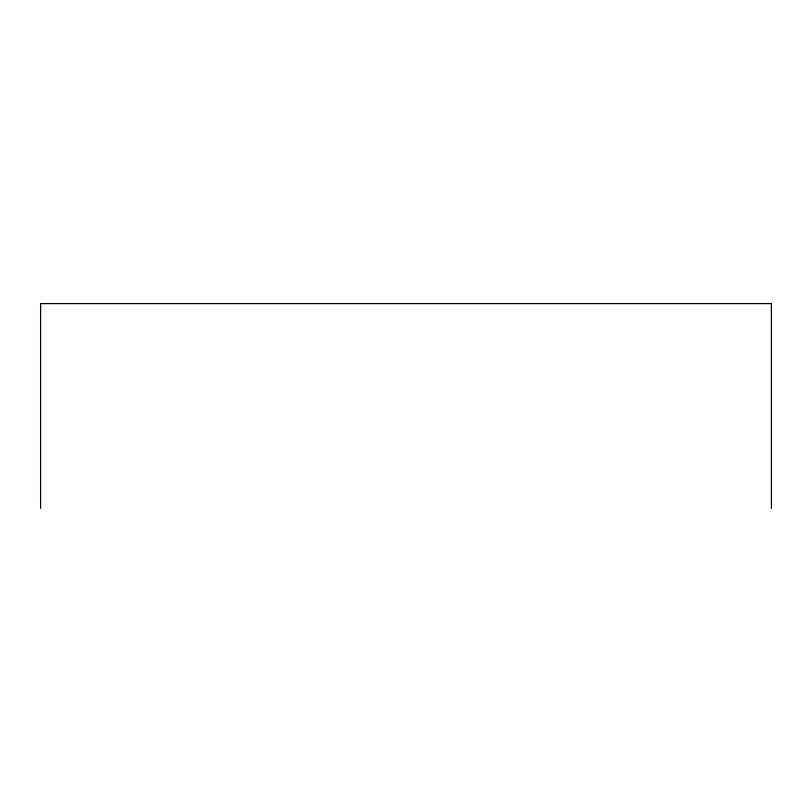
<?xml version="1.0" encoding="UTF-8"?>
<svg xmlns="http://www.w3.org/2000/svg" width="812" height="812" viewBox="0 0 812 812"><rect width="100%" height="100%" fill="white"/><g stroke="black" fill="none" stroke-linecap="round" stroke-linejoin="round"><path stroke-width="1.22" d="M771.4 508.403L771.4 303.597L40.6 303.597L40.6 508.403"/></g></svg>
